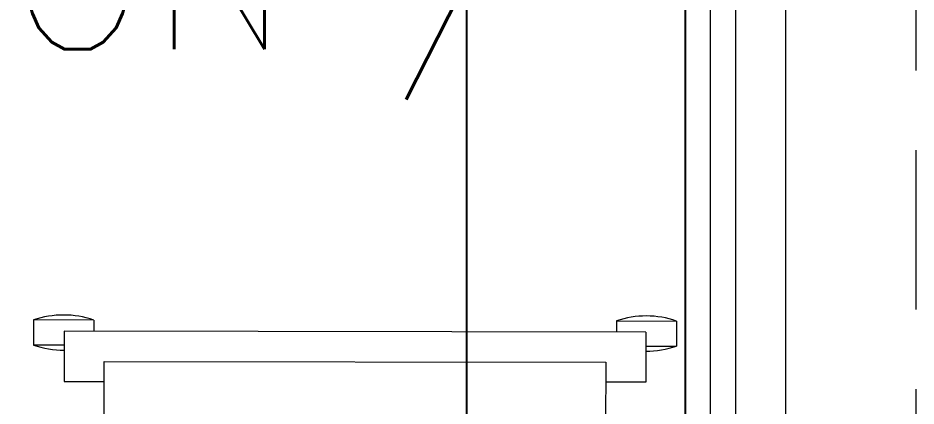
# Model space of a CAD drawing. Header units: inches. Extents: x -12418 to 57169, y -29325 to 19878.
# Drawn here: x 48152 to 49048, y -11217 to -10831 of the extents above; entities that cross this region are included whole.
import ezdxf

# ---------------------------------------------------------------- set-up
doc = ezdxf.new("R2010")
doc.units = ezdxf.units.IN
doc.header["$LTSCALE"] = 25
doc.header["$MEASUREMENT"] = 0
doc.linetypes.add('00-Ground Floor$0$HIDDEN', pattern=[9.525, 6.35, -3.175])
doc.layers.get('0').update_dxf_attribs({"color": 8})
for name, color, linetype, lineweight in [('00-Ground Floor$0$72_EGR_BASE_TEXT', 252, 'Continuous', 5), ('00-Ground Floor$0$Aluminum', 251, 'Continuous', 5), ('00-Ground Floor$0$LOADING', 253, 'Continuous', 5), ('00-Ground Floor$0$Proj', 251, 'Continuous', 5)]:
    doc.layers.add(name, color=color, linetype=linetype, lineweight=lineweight)
doc.layers.add('00-Ground Floor$0$False Ceiling', color=251, linetype='Continuous')
doc.styles.add('00-Ground Floor$0$SIMPLEX', font='SIMPLEX.shx', dxfattribs={"height": 150})

# ---------------------------------------------------------------- blocks, each defined once
blk = doc.blocks.new('00-Ground Floor$0$workstation')
at = {"layer": '00-Ground Floor$0$LOADING'}
for p, q in [((2804.249, -1055.787, 0), (2804.35, -994.788, 0)), ((2854.35, -994.87, 0), (2854.249, -1055.87, 0)), ((2800.244, -1058.781, 0), (2800.252, -1053.781, 0)), ((2800.252, -1053.781, 0), (2804.252, -1053.787, 0)), ((2858.252, -1053.877, 0), (2854.252, -1053.87, 0)), ((2858.244, -1058.877, 0), (2858.252, -1053.877, 0)), ((2854.249, -1055.87, 0), (2804.249, -1055.787, 0)), ((2797.185, -1059.887, 0), (2797.189, -1057.387, 0)), ((2800.246, -1057.392, 0), (2797.189, -1057.387, 0)), ((2858.246, -1057.488, 0), (2861.304, -1057.493, 0)), ((2861.3, -1059.993, 0), (2861.304, -1057.493, 0)), ((2800.244, -1058.781, 0), (2858.244, -1058.877, 0)), ((2803.185, -1059.897, 0), (2803.186, -1058.786, 0)), ((2855.3, -1059.983, 0), (2855.301, -1058.872, 0)), ((2803.185, -1059.897, 0), (2797.185, -1059.887, 0)), ((2855.3, -1059.983, 0), (2861.3, -1059.993, 0))]:
    blk.add_line(p, q, dxfattribs=at)
for centre, start, end in [((2800.174, -1066.142, 0), 89.54848, 108.82976), ((2858.289, -1066.238, 0), 70.98047, 90.26174), ((2800.199, -1051.142, 0), 250.98047, 288.82976), ((2858.314, -1051.238, 0), 250.98047, 288.82976)]:
    blk.add_arc(centre, 9.25, start, end, dxfattribs=at)
blk = doc.blocks.new('00-Ground Floor$0$A$Ce9e1c4c3')
at = {"layer": '00-Ground Floor$0$False Ceiling', "color": 254, "linetype": 'Continuous'}
blk.add_line((-51400, -12867.43), (-51400, -8847.43), dxfattribs=at)
at = {"layer": '00-Ground Floor$0$False Ceiling', "color": 254}
blk.add_line((-51182.07, -12867.43, 0), (-51182.07, -8847.43, 0), dxfattribs=at)
blk = doc.blocks.new('00-Ground Floor')
at = {"layer": '00-Ground Floor$0$Aluminum'}
for p, q in [((48817.93, -10097.43, 0), (48817.93, -11597.43, 0)), ((48917.93, -10097.43, 0), (48917.93, -11597.43, 0)), ((48867.93, -10122.43, 0), (48867.93, -11572.43, 0)), ((48842.93, -11522.43, 0), (48842.93, -10172.43, 0))]:
    blk.add_line(p, q, dxfattribs=at)
at = {"layer": '00-Ground Floor$0$Proj', "linetype": '00-Ground Floor$0$HIDDEN'}
blk.add_line((49047.93, -11597.43, 0), (49047.93, -10097.43, 0), dxfattribs=at)
at = {"layer": '00-Ground Floor$0$False Ceiling', "color": 254}
blk.add_blockref('00-Ground Floor$0$A$Ce9e1c4c3', (100000, 0), dxfattribs=at)
at = {"layer": '00-Ground Floor$0$LOADING', "xscale": 10, "yscale": 10, "zscale": 10, "rotation": 180}
blk.add_blockref('00-Ground Floor$0$workstation', (76780.98, -21731.53, 0), dxfattribs=at)
at = {"layer": '00-Ground Floor$0$72_EGR_BASE_TEXT', "insert": (47173.61, -10711.72), "char_height": 150, "width": 3493.2205, "attachment_point": 2, "style": '00-Ground Floor$0$SIMPLEX'}
blk.add_mtext('PULMONARY CONSULTATION / EXAMINATION ROOM', dxfattribs=at)

msp = doc.modelspace()

# ---------------------------------------------------------------- block references
msp.add_blockref('00-Ground Floor', (0, 0))

doc.saveas('drawing.dxf')
